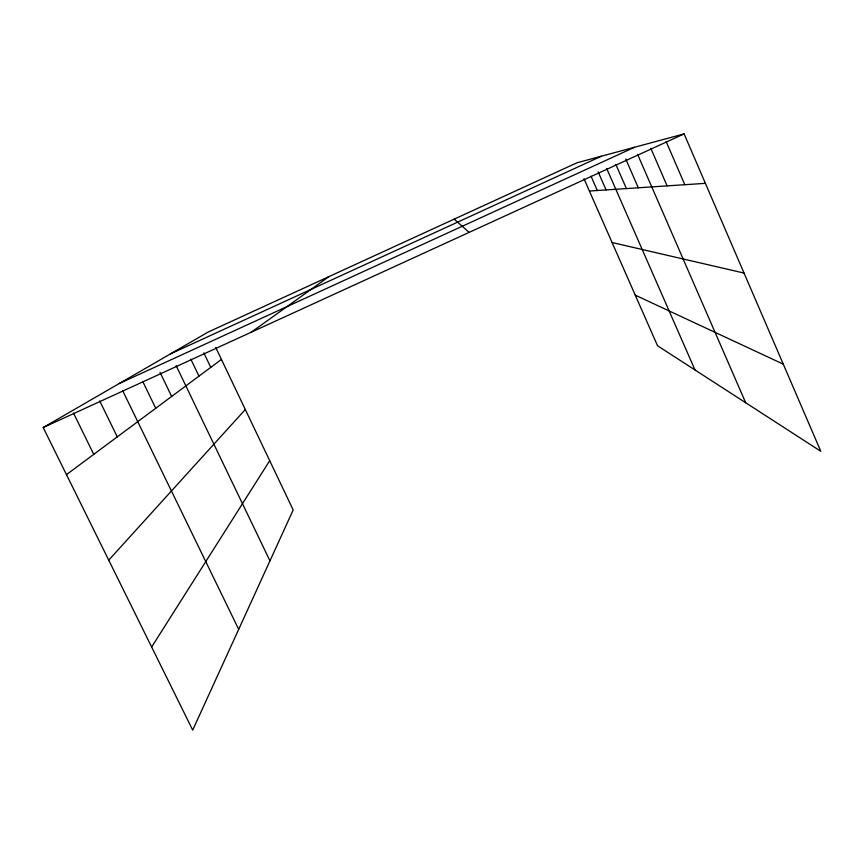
<?xml version="1.0" encoding="UTF-8"?>
<svg xmlns="http://www.w3.org/2000/svg" width="864" height="864" viewBox="0 0 864 864"><rect width="100%" height="100%" fill="white"/><g stroke="black" fill="none" stroke-linecap="round" stroke-linejoin="round"><path stroke-width="1.3" d="M151.643 647.006L269.708 460.696M108.734 560.153L245.311 409.525M66.474 474.638L221.432 359.435M251.251 332.219L328.849 276.664M215.741 347.49L293.188 509.965L192.704 730.102L43.2 427.529L208.343 331.96L576.968 162.788L684.104 133.898L820.8 451.289L657.547 345.773L583.999 178.751M170.478 353.873L601.344 156.222M119.21 383.54L634.511 147.269M43.2 427.529L684.104 133.898M589.41 191.03L705.402 183.341M612.09 242.525L744.044 273.067M635.256 295.142L783.27 364.154M454.172 219.143L469.13 232.394M73.472 413.046L93.755 454.356M99.727 400.961L117.266 436.882M122.688 390.69L238.691 629.348M143.003 382.007L155.725 408.283M160.002 372.287L171.655 396.446M190.825 359.143L198.968 376.132M176.17 365.731L269.957 560.855M203.872 352.944L210.762 367.362M598.158 171.882L606.074 189.929M591.052 176.256L597.316 190.512M615.859 164.441L626.411 188.579M606.701 168.469L695.002 369.976M637.654 154.472L745.686 402.732M625.752 159.019L638.302 187.79M650.808 148.295L667.116 185.879M666.122 141.502L684.806 184.702"/></g></svg>
